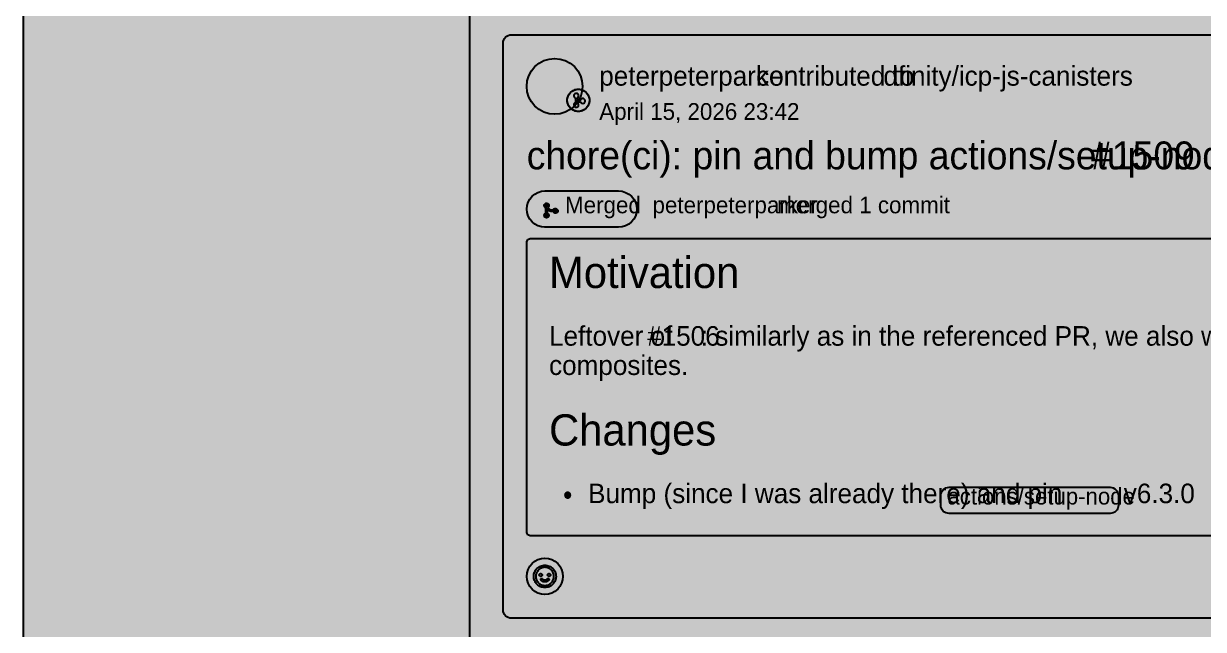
# Model space of a CAD drawing. Extents: x 0 to 2255, y 1 to 8699.
# Drawn here: x 0 to 846, y 4613 to 5047 of the extents above; entities that cross this region are included whole.
import ezdxf

# ---------------------------------------------------------------- set-up
doc = ezdxf.new("R2010")
doc.units = 0

msp = doc.modelspace()

# ---------------------------------------------------------------- hatches: boundary and pattern name
at = {"true_color": 0x0d1117}
for points in [[(0, 8699), (1280, 8699), (1280, 0.77), (0, 0.77)], [(0, 8635), (1280, 8635), (1280, 0.77), (0, 0.77)], [(0, 8635), (320, 8635), (320, 0.77), (0, 0.77)], [(350, 5039.3), (998.03, 5039.3), (998.03, 5039.3), (999.2, 5039.18), (1000.33, 5038.84), (1001.37, 5038.29), (1002.28, 5037.54), (1003.02, 5036.63), (1003.58, 5035.6), (1003.92, 5034.47), (1004.03, 5033.3), (1004.03, 4626.97), (1004.03, 4626.97), (1003.92, 4625.8), (1003.58, 4624.67), (1003.02, 4623.63), (1002.28, 4622.72), (1001.37, 4621.98), (1000.33, 4621.42), (999.2, 4621.08), (998.03, 4620.97), (350, 4620.97), (350, 4620.97), (348.83, 4621.08), (347.7, 4621.42), (346.67, 4621.98), (345.76, 4622.72), (345.01, 4623.63), (344.46, 4624.67), (344.12, 4625.8), (344, 4626.97), (344, 5033.3), (344, 5033.3), (344.12, 5034.47), (344.46, 5035.6), (345.01, 5036.63), (345.76, 5037.54), (346.67, 5038.29), (347.7, 5038.84), (348.83, 5039.18), (350, 5039.3)], [(398, 5000.3), (398, 5000.3), (398, 5000.3), (399.56, 5000.15), (401.06, 4999.69), (402.44, 4998.95), (403.66, 4997.96), (404.65, 4996.74), (405.39, 4995.36), (405.85, 4993.86), (406, 4992.3), (406, 4992.3), (406, 4992.3), (405.85, 4990.74), (405.39, 4989.24), (404.65, 4987.86), (403.66, 4986.64), (402.44, 4985.65), (401.06, 4984.91), (399.56, 4984.45), (398, 4984.3), (398, 4984.3), (398, 4984.3), (396.44, 4984.45), (394.94, 4984.91), (393.56, 4985.65), (392.34, 4986.64), (391.35, 4987.86), (390.61, 4989.24), (390.15, 4990.74), (390, 4992.3), (390, 4992.3), (390, 4992.3), (390.15, 4993.86), (390.61, 4995.36), (391.35, 4996.74), (392.34, 4997.96), (393.56, 4998.95), (394.94, 4999.69), (396.44, 5000.15), (398, 5000.3)]]:
    msp.add_hatch(color=256, dxfattribs=at).paths.add_polyline_path(points, flags=0)
at = {"true_color": 0x010409}
msp.add_hatch(color=256, dxfattribs=at).paths.add_polyline_path([(0, 8635), (1280, 8635), (1280, 0.77), (0, 0.77)], flags=0)
at = {"true_color": 0xffffff}
msp.add_hatch(color=256, dxfattribs=at).paths.add_polyline_path([(381, 5022.3), (381, 5022.3), (381, 5022.3), (384.9, 5021.92), (388.65, 5020.78), (392.11, 5018.93), (395.14, 5016.44), (397.63, 5013.41), (399.48, 5009.95), (400.62, 5006.2), (401, 5002.3), (401, 5002.3), (401, 5002.3), (400.62, 4998.4), (399.48, 4994.65), (397.63, 4991.19), (395.14, 4988.16), (392.11, 4985.67), (388.65, 4983.82), (384.9, 4982.68), (381, 4982.3), (381, 4982.3), (381, 4982.3), (377.1, 4982.68), (373.35, 4983.82), (369.89, 4985.67), (366.86, 4988.16), (364.37, 4991.19), (362.52, 4994.65), (361.38, 4998.4), (361, 5002.3), (361, 5002.3), (361, 5002.3), (361.38, 5006.2), (362.52, 5009.95), (364.37, 5013.41), (366.86, 5016.44), (369.89, 5018.93), (373.35, 5020.78), (377.1, 5021.92), (381, 5022.3)], flags=0)
at = {"true_color": 0xab7df8}
h = msp.add_hatch(color=256, dxfattribs=at)
h.paths.add_polyline_path([(398, 4984.3), (397.22, 4984.34), (396.44, 4984.45), (395.68, 4984.64), (394.94, 4984.91), (394.23, 4985.24), (393.56, 4985.65), (392.92, 4986.12), (392.34, 4986.64), (391.82, 4987.22), (391.35, 4987.86), (390.94, 4988.53), (390.61, 4989.24), (390.34, 4989.98), (390.15, 4990.74), (390.04, 4991.52), (390, 4992.3), (390.04, 4993.08), (390.15, 4993.86), (390.34, 4994.62), (390.61, 4995.36), (390.94, 4996.07), (391.35, 4996.74), (391.82, 4997.38), (392.34, 4997.96), (392.92, 4998.48), (393.56, 4998.95), (394.23, 4999.36), (394.94, 4999.69), (395.68, 4999.96), (396.44, 5000.15), (397.22, 5000.26), (398, 5000.3), (398.78, 5000.26), (399.56, 5000.15), (400.32, 4999.96), (401.06, 4999.69), (401.77, 4999.36), (402.44, 4998.95), (403.08, 4998.48), (403.66, 4997.96), (404.18, 4997.38), (404.65, 4996.74), (405.06, 4996.07), (405.39, 4995.36), (405.66, 4994.62), (405.85, 4993.86), (405.96, 4993.08), (406, 4992.3), (405.96, 4991.52), (405.85, 4990.74), (405.66, 4989.98), (405.39, 4989.24), (405.06, 4988.53), (404.65, 4987.86), (404.18, 4987.22), (403.66, 4986.64), (403.08, 4986.12), (402.44, 4985.65), (401.77, 4985.24), (401.06, 4984.91), (400.32, 4984.64), (399.56, 4984.45), (398.78, 4984.34), (398, 4984.3)], flags=0)
h.paths.add_polyline_path([(398.25, 4995.55), (398.14, 4996.17), (397.81, 4996.71), (397.32, 4997.1), (396.72, 4997.29), (396.09, 4997.25), (395.52, 4997), (395.07, 4996.56), (394.81, 4995.99), (394.76, 4995.36), (394.94, 4994.76), (395.32, 4994.26), (395.85, 4993.92), (396, 4993.4), (396, 4992.77), (396, 4992.13), (396, 4991.5), (396, 4990.87), (395.56, 4990.53), (395.1, 4990.1), (394.82, 4989.53), (394.76, 4988.91), (394.92, 4988.3), (395.29, 4987.79), (395.81, 4987.44), (396.42, 4987.3), (397.04, 4987.39), (397.6, 4987.69), (398.01, 4988.16), (398.22, 4988.75), (398.22, 4989.38), (397.99, 4989.97), (397.57, 4990.43), (397.01, 4990.72), (397, 4991.34), (397, 4991.98), (397.44, 4991.74), (398.01, 4991.47), (398.62, 4991.32), (399.25, 4991.3), (399.69, 4991.01), (400.07, 4990.51), (400.6, 4990.18), (401.21, 4990.05), (401.83, 4990.15), (402.38, 4990.46), (402.78, 4990.95), (402.98, 4991.54), (402.96, 4992.17), (402.72, 4992.75), (402.29, 4993.21), (401.72, 4993.49), (401.1, 4993.54), (400.49, 4993.38), (399.98, 4993.01), (399.64, 4992.48), (399.13, 4992.3), (398.51, 4992.36), (397.93, 4992.61), (397.46, 4993.03), (397.14, 4993.57), (397.32, 4994), (397.81, 4994.39), (398.14, 4994.93), (398.25, 4995.55)], flags=0)
at = {"true_color": 0x8957e5}
msp.add_hatch(color=256, dxfattribs=at).paths.add_polyline_path([(374, 4927.3), (426.93, 4927.3), (426.93, 4927.3), (429.47, 4927.05), (431.91, 4926.31), (434.16, 4925.11), (436.13, 4923.49), (437.74, 4921.52), (438.94, 4919.27), (439.68, 4916.84), (439.93, 4914.3), (439.93, 4914.3), (439.93, 4914.3), (439.68, 4911.76), (438.94, 4909.33), (437.74, 4907.08), (436.13, 4905.11), (434.16, 4903.49), (431.91, 4902.29), (429.47, 4901.55), (426.93, 4901.3), (374, 4901.3), (374, 4901.3), (371.46, 4901.55), (369.03, 4902.29), (366.78, 4903.49), (364.81, 4905.11), (363.19, 4907.08), (361.99, 4909.33), (361.25, 4911.76), (361, 4914.3), (361, 4914.3), (361, 4914.3), (361.25, 4916.84), (361.99, 4919.27), (363.19, 4921.52), (364.81, 4923.49), (366.78, 4925.11), (369.03, 4926.31), (371.46, 4927.05), (374, 4927.3)], flags=0)
at = {"true_color": 0xffffff}
h = msp.add_hatch(color=256, dxfattribs=at)
h.paths.add_polyline_path([(376.09, 4915.43), (376.46, 4914.86), (376.94, 4914.38), (377.51, 4914.01), (378.15, 4913.77), (378.83, 4913.68), (379.51, 4913.68), (380.06, 4913.88), (380.48, 4914.41), (381.08, 4914.73), (381.76, 4914.79), (382.4, 4914.58), (382.91, 4914.13), (383.2, 4913.51), (383.23, 4912.83), (382.98, 4912.2), (382.51, 4911.71), (381.88, 4911.45), (381.2, 4911.46), (380.58, 4911.74), (380.12, 4912.24), (379.64, 4912.55), (378.95, 4912.55), (378.27, 4912.6), (377.61, 4912.76), (376.98, 4913.02), (376.4, 4913.38), (375.88, 4913.82), (375.75, 4913.46), (375.75, 4912.78), (375.75, 4912.09), (375.75, 4911.41), (376.27, 4911.03), (376.69, 4910.5), (376.87, 4909.84), (376.78, 4909.17), (376.43, 4908.59), (375.87, 4908.2), (375.21, 4908.05), (374.54, 4908.18), (373.98, 4908.56), (373.61, 4909.13), (373.5, 4909.8), (373.66, 4910.46), (374.07, 4911), (374.62, 4911.36), (374.62, 4912.05), (374.62, 4912.73), (374.62, 4913.41), (374.62, 4914.1), (374.62, 4914.78), (374.45, 4915.35), (373.91, 4915.76), (373.58, 4916.35), (373.51, 4917.03), (373.71, 4917.68), (374.15, 4918.19), (374.76, 4918.49), (375.44, 4918.53), (376.08, 4918.3), (376.57, 4917.83), (376.84, 4917.21), (376.84, 4916.53), (376.58, 4915.9), (376.09, 4915.43)], flags=0)
h.paths.add_polyline_path([(375.19, 4909.18), (375.24, 4909.18), (375.3, 4909.19), (375.35, 4909.2), (375.4, 4909.22), (375.45, 4909.24), (375.5, 4909.27), (375.54, 4909.3), (375.59, 4909.34), (375.62, 4909.38), (375.66, 4909.43), (375.68, 4909.47), (375.71, 4909.52), (375.73, 4909.57), (375.74, 4909.63), (375.75, 4909.68), (375.75, 4909.74), (375.75, 4909.79), (375.74, 4909.85), (375.73, 4909.9), (375.71, 4909.95), (375.68, 4910), (375.66, 4910.05), (375.62, 4910.09), (375.59, 4910.14), (375.54, 4910.17), (375.5, 4910.21), (375.45, 4910.23), (375.4, 4910.26), (375.35, 4910.28), (375.3, 4910.29), (375.24, 4910.3), (375.19, 4910.3), (375.13, 4910.3), (375.08, 4910.29), (375.02, 4910.28), (374.97, 4910.26), (374.92, 4910.23), (374.88, 4910.21), (374.83, 4910.17), (374.79, 4910.14), (374.75, 4910.09), (374.72, 4910.05), (374.69, 4910), (374.67, 4909.95), (374.65, 4909.9), (374.64, 4909.85), (374.63, 4909.79), (374.62, 4909.74), (374.63, 4909.68), (374.64, 4909.63), (374.65, 4909.57), (374.67, 4909.52), (374.69, 4909.47), (374.72, 4909.43), (374.75, 4909.38), (374.79, 4909.34), (374.83, 4909.3), (374.88, 4909.27), (374.92, 4909.24), (374.97, 4909.22), (375.02, 4909.2), (375.08, 4909.19), (375.13, 4909.18), (375.19, 4909.18)], flags=0)
h.paths.add_polyline_path([(381.56, 4912.55), (381.62, 4912.55), (381.67, 4912.56), (381.73, 4912.57), (381.78, 4912.59), (381.83, 4912.62), (381.87, 4912.64), (381.92, 4912.68), (381.96, 4912.71), (382, 4912.76), (382.03, 4912.8), (382.06, 4912.85), (382.08, 4912.9), (382.1, 4912.95), (382.11, 4913), (382.12, 4913.06), (382.12, 4913.11), (382.12, 4913.17), (382.11, 4913.22), (382.1, 4913.28), (382.08, 4913.33), (382.06, 4913.38), (382.03, 4913.43), (382, 4913.47), (381.96, 4913.51), (381.92, 4913.55), (381.87, 4913.58), (381.83, 4913.61), (381.78, 4913.63), (381.73, 4913.65), (381.67, 4913.66), (381.62, 4913.67), (381.56, 4913.68), (381.51, 4913.67), (381.45, 4913.66), (381.4, 4913.65), (381.35, 4913.63), (381.3, 4913.61), (381.25, 4913.58), (381.21, 4913.55), (381.16, 4913.51), (381.13, 4913.47), (381.09, 4913.43), (381.07, 4913.38), (381.04, 4913.33), (381.02, 4913.28), (381.01, 4913.22), (381, 4913.17), (381, 4913.11), (381, 4913.06), (381.01, 4913), (381.02, 4912.95), (381.04, 4912.9), (381.07, 4912.85), (381.09, 4912.8), (381.13, 4912.76), (381.16, 4912.71), (381.21, 4912.68), (381.25, 4912.64), (381.3, 4912.62), (381.35, 4912.59), (381.4, 4912.57), (381.45, 4912.56), (381.51, 4912.55), (381.56, 4912.55)], flags=0)
h.paths.add_polyline_path([(375.75, 4916.86), (375.75, 4916.92), (375.74, 4916.97), (375.73, 4917.03), (375.71, 4917.08), (375.68, 4917.13), (375.65, 4917.17), (375.62, 4917.22), (375.58, 4917.26), (375.54, 4917.3), (375.5, 4917.33), (375.45, 4917.36), (375.4, 4917.38), (375.35, 4917.4), (375.3, 4917.41), (375.24, 4917.42), (375.19, 4917.42), (375.13, 4917.42), (375.08, 4917.41), (375.02, 4917.4), (374.97, 4917.38), (374.92, 4917.36), (374.87, 4917.33), (374.83, 4917.29), (374.79, 4917.26), (374.75, 4917.22), (374.72, 4917.17), (374.69, 4917.12), (374.67, 4917.07), (374.65, 4917.02), (374.64, 4916.97), (374.63, 4916.91), (374.62, 4916.86), (374.63, 4916.8), (374.64, 4916.75), (374.65, 4916.7), (374.67, 4916.64), (374.69, 4916.59), (374.72, 4916.55), (374.75, 4916.5), (374.79, 4916.46), (374.83, 4916.42), (374.88, 4916.39), (374.92, 4916.36), (374.97, 4916.34), (375.03, 4916.32), (375.08, 4916.31), (375.13, 4916.3), (375.19, 4916.3), (375.24, 4916.3), (375.3, 4916.31), (375.35, 4916.32), (375.4, 4916.34), (375.45, 4916.37), (375.5, 4916.39), (375.55, 4916.43), (375.59, 4916.46), (375.62, 4916.51), (375.66, 4916.55), (375.68, 4916.6), (375.71, 4916.65), (375.73, 4916.7), (375.74, 4916.75), (375.75, 4916.81), (375.75, 4916.86)], flags=0)
at = {"true_color": 0x151b23}
for points in [[(364, 4893.3), (984.03, 4893.3), (984.03, 4893.3), (984.62, 4893.24), (985.18, 4893.07), (985.7, 4892.79), (986.15, 4892.42), (986.53, 4891.97), (986.8, 4891.45), (986.98, 4890.89), (987.03, 4890.3), (987.03, 4682.97), (987.03, 4682.97), (986.98, 4682.38), (986.8, 4681.82), (986.53, 4681.3), (986.15, 4680.85), (985.7, 4680.47), (985.18, 4680.2), (984.62, 4680.02), (984.03, 4679.97), (364, 4679.97), (364, 4679.97), (363.41, 4680.02), (362.85, 4680.2), (362.33, 4680.47), (361.88, 4680.85), (361.51, 4681.3), (361.23, 4681.82), (361.06, 4682.38), (361, 4682.97), (361, 4890.3), (361, 4890.3), (361.06, 4890.89), (361.23, 4891.45), (361.51, 4891.97), (361.88, 4892.42), (362.33, 4892.79), (362.85, 4893.07), (363.41, 4893.24), (364, 4893.3)], [(374, 4663.97), (374, 4663.97), (374, 4663.97), (376.54, 4663.72), (378.97, 4662.98), (381.22, 4661.78), (383.19, 4660.16), (384.81, 4658.19), (386.01, 4655.94), (386.75, 4653.5), (387, 4650.97), (387, 4650.97), (387, 4650.97), (386.75, 4648.43), (386.01, 4645.99), (384.81, 4643.74), (383.19, 4641.77), (381.22, 4640.16), (378.97, 4638.96), (376.54, 4638.22), (374, 4637.97), (374, 4637.97), (374, 4637.97), (371.46, 4638.22), (369.03, 4638.96), (366.78, 4640.16), (364.81, 4641.77), (363.19, 4643.74), (361.99, 4645.99), (361.25, 4648.43), (361, 4650.97), (361, 4650.97), (361, 4650.97), (361.25, 4653.5), (361.99, 4655.94), (363.19, 4658.19), (364.81, 4660.16), (366.78, 4661.78), (369.03, 4662.98), (371.46, 4663.72), (374, 4663.97)]]:
    msp.add_hatch(color=256, dxfattribs=at).paths.add_polyline_path(points, flags=0)
at = {"true_color": 0x656c76}
msp.add_hatch(color=256, dxfattribs=at).paths.add_polyline_path([(664.07, 4714.85), (779.5, 4714.85), (779.5, 4714.85), (780.67, 4714.73), (781.8, 4714.39), (782.83, 4713.84), (783.74, 4713.09), (784.49, 4712.18), (785.04, 4711.15), (785.38, 4710.02), (785.5, 4708.85), (785.5, 4702.08), (785.5, 4702.08), (785.38, 4700.91), (785.04, 4699.79), (784.49, 4698.75), (783.74, 4697.84), (782.83, 4697.09), (781.8, 4696.54), (780.67, 4696.2), (779.5, 4696.08), (664.07, 4696.08), (664.07, 4696.08), (662.9, 4696.2), (661.77, 4696.54), (660.73, 4697.09), (659.82, 4697.84), (659.08, 4698.75), (658.52, 4699.79), (658.18, 4700.91), (658.07, 4702.08), (658.07, 4708.85), (658.07, 4708.85), (658.18, 4710.02), (658.52, 4711.15), (659.08, 4712.18), (659.82, 4713.09), (660.73, 4713.84), (661.77, 4714.39), (662.9, 4714.73), (664.07, 4714.85)], flags=0)
at = {"true_color": 0x9198a1}
h = msp.add_hatch(color=256, dxfattribs=at)
h.paths.add_polyline_path([(374, 4658.97), (374.78, 4658.93), (375.56, 4658.81), (376.32, 4658.62), (377.06, 4658.36), (377.77, 4658.02), (378.44, 4657.62), (379.08, 4657.15), (379.66, 4656.62), (380.18, 4656.04), (380.65, 4655.41), (381.06, 4654.74), (381.39, 4654.03), (381.66, 4653.29), (381.85, 4652.53), (381.96, 4651.75), (382, 4650.97), (381.96, 4650.18), (381.85, 4649.41), (381.66, 4648.64), (381.39, 4647.9), (381.06, 4647.19), (380.65, 4646.52), (380.18, 4645.89), (379.66, 4645.31), (379.08, 4644.78), (378.44, 4644.31), (377.77, 4643.91), (377.06, 4643.57), (376.32, 4643.31), (375.56, 4643.12), (374.78, 4643), (374, 4642.97), (373.22, 4643), (372.44, 4643.12), (371.68, 4643.31), (370.94, 4643.57), (370.23, 4643.91), (369.56, 4644.31), (368.92, 4644.78), (368.34, 4645.31), (367.82, 4645.89), (367.35, 4646.52), (366.94, 4647.19), (366.61, 4647.9), (366.34, 4648.64), (366.15, 4649.41), (366.04, 4650.18), (366, 4650.97), (366.04, 4651.75), (366.15, 4652.53), (366.34, 4653.29), (366.61, 4654.03), (366.94, 4654.74), (367.35, 4655.41), (367.82, 4656.04), (368.34, 4656.62), (368.92, 4657.15), (369.56, 4657.62), (370.23, 4658.02), (370.94, 4658.36), (371.68, 4658.62), (372.44, 4658.81), (373.22, 4658.93), (374, 4658.97)], flags=0)
h.paths.add_polyline_path([(367.5, 4650.97), (367.53, 4650.33), (367.62, 4649.7), (367.78, 4649.08), (367.99, 4648.48), (368.27, 4647.9), (368.59, 4647.36), (368.98, 4646.84), (369.4, 4646.37), (369.88, 4645.94), (370.39, 4645.56), (370.94, 4645.23), (371.51, 4644.96), (372.11, 4644.74), (372.73, 4644.59), (373.36, 4644.5), (374, 4644.47), (374.64, 4644.5), (375.27, 4644.59), (375.89, 4644.74), (376.49, 4644.96), (377.06, 4645.23), (377.61, 4645.56), (378.12, 4645.94), (378.6, 4646.37), (379.02, 4646.84), (379.41, 4647.36), (379.73, 4647.9), (380.01, 4648.48), (380.22, 4649.08), (380.38, 4649.7), (380.47, 4650.33), (380.5, 4650.97), (380.47, 4651.6), (380.38, 4652.23), (380.22, 4652.85), (380.01, 4653.45), (379.73, 4654.03), (379.41, 4654.58), (379.02, 4655.09), (378.6, 4655.56), (378.12, 4655.99), (377.61, 4656.37), (377.06, 4656.7), (376.49, 4656.97), (375.89, 4657.19), (375.27, 4657.34), (374.64, 4657.44), (374, 4657.47), (373.36, 4657.44), (372.73, 4657.34), (372.11, 4657.19), (371.51, 4656.97), (370.94, 4656.7), (370.39, 4656.37), (369.88, 4655.99), (369.4, 4655.56), (368.98, 4655.09), (368.59, 4654.58), (368.27, 4654.03), (367.99, 4653.45), (367.78, 4652.85), (367.62, 4652.23), (367.53, 4651.6), (367.5, 4650.97)], flags=0)
h.paths.add_polyline_path([(371.32, 4649.33), (371.55, 4649.44), (371.81, 4649.46), (372.05, 4649.4), (372.27, 4649.26), (372.44, 4649.07), (372.63, 4648.9), (372.84, 4648.76), (373.08, 4648.64), (373.32, 4648.56), (373.57, 4648.5), (373.82, 4648.47), (374.08, 4648.47), (374.34, 4648.49), (374.59, 4648.53), (374.84, 4648.61), (375.07, 4648.71), (375.29, 4648.84), (375.49, 4649), (375.67, 4649.19), (375.86, 4649.36), (376.1, 4649.45), (376.35, 4649.46), (376.6, 4649.39), (376.8, 4649.23), (376.94, 4649.02), (377, 4648.77), (376.97, 4648.51), (376.86, 4648.29), (376.73, 4648.12), (376.56, 4647.94), (376.36, 4647.77), (376.16, 4647.62), (375.94, 4647.48), (375.71, 4647.36), (375.48, 4647.25), (375.24, 4647.16), (374.99, 4647.09), (374.74, 4647.03), (374.49, 4646.99), (374.23, 4646.97), (373.97, 4646.97), (373.72, 4646.98), (373.46, 4647), (373.21, 4647.04), (372.96, 4647.1), (372.71, 4647.18), (372.47, 4647.27), (372.24, 4647.38), (372.01, 4647.51), (371.8, 4647.65), (371.6, 4647.81), (371.41, 4647.98), (371.23, 4648.17), (371.22, 4648.35), (371.43, 4648.49), (371.64, 4648.64), (371.65, 4648.64), (371.43, 4648.5), (371.22, 4648.35), (371.06, 4648.42), (371, 4648.67), (371.03, 4648.92), (371.14, 4649.15), (371.32, 4649.33)], flags=0)
h.paths.add_polyline_path([(378, 4651.97), (378, 4651.87), (377.98, 4651.77), (377.96, 4651.68), (377.92, 4651.58), (377.88, 4651.5), (377.83, 4651.41), (377.77, 4651.33), (377.71, 4651.26), (377.63, 4651.19), (377.56, 4651.14), (377.47, 4651.08), (377.38, 4651.04), (377.29, 4651.01), (377.2, 4650.99), (377.1, 4650.97), (377, 4650.97), (376.9, 4650.97), (376.8, 4650.99), (376.71, 4651.01), (376.62, 4651.04), (376.53, 4651.08), (376.44, 4651.14), (376.37, 4651.19), (376.29, 4651.26), (376.23, 4651.33), (376.17, 4651.41), (376.12, 4651.5), (376.08, 4651.58), (376.04, 4651.68), (376.02, 4651.77), (376, 4651.87), (376, 4651.97), (376, 4652.06), (376.02, 4652.16), (376.04, 4652.26), (376.08, 4652.35), (376.12, 4652.44), (376.17, 4652.52), (376.23, 4652.6), (376.29, 4652.67), (376.37, 4652.74), (376.44, 4652.8), (376.53, 4652.85), (376.62, 4652.89), (376.71, 4652.92), (376.8, 4652.95), (376.9, 4652.96), (377, 4652.97), (377.1, 4652.96), (377.2, 4652.95), (377.29, 4652.92), (377.38, 4652.89), (377.47, 4652.85), (377.56, 4652.8), (377.63, 4652.74), (377.71, 4652.67), (377.77, 4652.6), (377.83, 4652.52), (377.88, 4652.44), (377.92, 4652.35), (377.96, 4652.26), (377.98, 4652.16), (378, 4652.06), (378, 4651.97)], flags=0)
h.paths.add_polyline_path([(371, 4650.97), (370.9, 4650.97), (370.8, 4650.99), (370.71, 4651.01), (370.62, 4651.04), (370.53, 4651.08), (370.44, 4651.14), (370.37, 4651.19), (370.29, 4651.26), (370.23, 4651.33), (370.17, 4651.41), (370.12, 4651.5), (370.08, 4651.58), (370.04, 4651.68), (370.02, 4651.77), (370, 4651.87), (370, 4651.97), (370, 4652.06), (370.02, 4652.16), (370.04, 4652.26), (370.08, 4652.35), (370.12, 4652.44), (370.17, 4652.52), (370.23, 4652.6), (370.29, 4652.67), (370.37, 4652.74), (370.44, 4652.8), (370.53, 4652.85), (370.62, 4652.89), (370.71, 4652.92), (370.8, 4652.95), (370.9, 4652.96), (371, 4652.97), (371.1, 4652.96), (371.2, 4652.95), (371.29, 4652.92), (371.38, 4652.89), (371.47, 4652.85), (371.56, 4652.8), (371.63, 4652.74), (371.71, 4652.67), (371.77, 4652.6), (371.83, 4652.52), (371.88, 4652.44), (371.92, 4652.35), (371.96, 4652.26), (371.98, 4652.16), (372, 4652.06), (372, 4651.97), (372, 4651.87), (371.98, 4651.77), (371.96, 4651.68), (371.92, 4651.58), (371.88, 4651.5), (371.83, 4651.41), (371.77, 4651.33), (371.71, 4651.26), (371.63, 4651.19), (371.56, 4651.14), (371.47, 4651.08), (371.38, 4651.04), (371.29, 4651.01), (371.2, 4650.99), (371.1, 4650.97), (371, 4650.97)], flags=0)
h.paths.add_polyline_path([(376.25, 4648.72), (376.27, 4648.7), (376.29, 4648.69), (376.31, 4648.68), (376.32, 4648.66), (376.34, 4648.65), (376.36, 4648.64), (376.38, 4648.63), (376.4, 4648.61), (376.42, 4648.6), (376.44, 4648.59), (376.45, 4648.57), (376.47, 4648.56), (376.49, 4648.55), (376.51, 4648.53), (376.53, 4648.52), (376.55, 4648.51), (376.56, 4648.5), (376.58, 4648.48), (376.6, 4648.47), (376.62, 4648.46), (376.64, 4648.44), (376.66, 4648.43), (376.68, 4648.42), (376.69, 4648.4), (376.71, 4648.39), (376.73, 4648.38), (376.75, 4648.37), (376.77, 4648.35), (376.79, 4648.34), (376.8, 4648.33), (376.82, 4648.31), (376.84, 4648.3), (376.82, 4648.31), (376.8, 4648.33), (376.79, 4648.34), (376.77, 4648.35), (376.75, 4648.37), (376.73, 4648.38), (376.71, 4648.39), (376.69, 4648.4), (376.68, 4648.42), (376.66, 4648.43), (376.64, 4648.44), (376.62, 4648.46), (376.6, 4648.47), (376.58, 4648.48), (376.56, 4648.5), (376.55, 4648.51), (376.53, 4648.52), (376.51, 4648.53), (376.49, 4648.55), (376.47, 4648.56), (376.45, 4648.57), (376.44, 4648.59), (376.42, 4648.6), (376.4, 4648.61), (376.38, 4648.63), (376.36, 4648.64), (376.34, 4648.65), (376.32, 4648.66), (376.31, 4648.68), (376.29, 4648.69), (376.27, 4648.7), (376.25, 4648.72)], flags=0)

# ---------------------------------------------------------------- linework, layer by layer
at = {"true_color": 0x0d1117}
for points in [[(0, 8699), (1280, 8699), (1280, 0.77), (0, 0.77)], [(0, 8635), (1280, 8635), (1280, 0.77), (0, 0.77)], [(0, 8635), (320, 8635), (320, 0.77), (0, 0.77)], [(398, 5000.3), (398, 5000.3), (398, 5000.3), (399.56, 5000.15), (401.06, 4999.69), (402.44, 4998.95), (403.66, 4997.96), (404.65, 4996.74), (405.39, 4995.36), (405.85, 4993.86), (406, 4992.3), (406, 4992.3), (406, 4992.3), (405.85, 4990.74), (405.39, 4989.24), (404.65, 4987.86), (403.66, 4986.64), (402.44, 4985.65), (401.06, 4984.91), (399.56, 4984.45), (398, 4984.3), (398, 4984.3), (398, 4984.3), (396.44, 4984.45), (394.94, 4984.91), (393.56, 4985.65), (392.34, 4986.64), (391.35, 4987.86), (390.61, 4989.24), (390.15, 4990.74), (390, 4992.3), (390, 4992.3), (390, 4992.3), (390.15, 4993.86), (390.61, 4995.36), (391.35, 4996.74), (392.34, 4997.96), (393.56, 4998.95), (394.94, 4999.69), (396.44, 5000.15), (398, 5000.3)]]:
    msp.add_lwpolyline(points, close=True, dxfattribs=at)
at = {"true_color": 0x010409}
for points in [[(0, 8635), (1280, 8635), (1280, 0.77), (0, 0.77)], [(381, 5022.3), (381, 5022.3), (381, 5022.3), (384.9, 5021.92), (388.65, 5020.78), (392.11, 5018.93), (395.14, 5016.44), (397.63, 5013.41), (399.48, 5009.95), (400.62, 5006.2), (401, 5002.3), (401, 5002.3), (401, 5002.3), (400.62, 4998.4), (399.48, 4994.65), (397.63, 4991.19), (395.14, 4988.16), (392.11, 4985.67), (388.65, 4983.82), (384.9, 4982.68), (381, 4982.3), (381, 4982.3), (381, 4982.3), (377.1, 4982.68), (373.35, 4983.82), (369.89, 4985.67), (366.86, 4988.16), (364.37, 4991.19), (362.52, 4994.65), (361.38, 4998.4), (361, 5002.3), (361, 5002.3), (361, 5002.3), (361.38, 5006.2), (362.52, 5009.95), (364.37, 5013.41), (366.86, 5016.44), (369.89, 5018.93), (373.35, 5020.78), (377.1, 5021.92), (381, 5022.3)]]:
    msp.add_lwpolyline(points, close=True, dxfattribs=at)
at = {"true_color": 0x3d444d}
msp.add_lwpolyline([(998.03, 4620.97), (350, 4620.97), (350, 4620.97), (348.83, 4621.08), (347.7, 4621.42), (346.67, 4621.98), (345.76, 4622.72), (345.01, 4623.63), (344.46, 4624.67), (344.12, 4625.8), (344, 4626.97), (344, 5033.3), (344, 5033.3), (344.12, 5034.47), (344.46, 5035.6), (345.01, 5036.63), (345.76, 5037.54), (346.67, 5038.29), (347.7, 5038.84), (348.83, 5039.18), (350, 5039.3), (350, 5039.3), (998.03, 5039.3)], dxfattribs=at)
at = {"true_color": 0xab7df8}
for points in [[(398, 4984.3), (397.22, 4984.34), (396.44, 4984.45), (395.68, 4984.64), (394.94, 4984.91), (394.23, 4985.24), (393.56, 4985.65), (392.92, 4986.12), (392.34, 4986.64), (391.82, 4987.22), (391.35, 4987.86), (390.94, 4988.53), (390.61, 4989.24), (390.34, 4989.98), (390.15, 4990.74), (390.04, 4991.52), (390, 4992.3), (390.04, 4993.08), (390.15, 4993.86), (390.34, 4994.62), (390.61, 4995.36), (390.94, 4996.07), (391.35, 4996.74), (391.82, 4997.38), (392.34, 4997.96), (392.92, 4998.48), (393.56, 4998.95), (394.23, 4999.36), (394.94, 4999.69), (395.68, 4999.96), (396.44, 5000.15), (397.22, 5000.26), (398, 5000.3), (398.78, 5000.26), (399.56, 5000.15), (400.32, 4999.96), (401.06, 4999.69), (401.77, 4999.36), (402.44, 4998.95), (403.08, 4998.48), (403.66, 4997.96), (404.18, 4997.38), (404.65, 4996.74), (405.06, 4996.07), (405.39, 4995.36), (405.66, 4994.62), (405.85, 4993.86), (405.96, 4993.08), (406, 4992.3), (405.96, 4991.52), (405.85, 4990.74), (405.66, 4989.98), (405.39, 4989.24), (405.06, 4988.53), (404.65, 4987.86), (404.18, 4987.22), (403.66, 4986.64), (403.08, 4986.12), (402.44, 4985.65), (401.77, 4985.24), (401.06, 4984.91), (400.32, 4984.64), (399.56, 4984.45), (398.78, 4984.34), (398, 4984.3)], [(398.25, 4995.55), (398.14, 4996.17), (397.81, 4996.71), (397.32, 4997.1), (396.72, 4997.29), (396.09, 4997.25), (395.52, 4997), (395.07, 4996.56), (394.81, 4995.99), (394.76, 4995.36), (394.94, 4994.76), (395.32, 4994.26), (395.85, 4993.92), (396, 4993.4), (396, 4992.77), (396, 4992.13), (396, 4991.5), (396, 4990.87), (395.56, 4990.53), (395.1, 4990.1), (394.82, 4989.53), (394.76, 4988.91), (394.92, 4988.3), (395.29, 4987.79), (395.81, 4987.44), (396.42, 4987.3), (397.04, 4987.39), (397.6, 4987.69), (398.01, 4988.16), (398.22, 4988.75), (398.22, 4989.38), (397.99, 4989.97), (397.57, 4990.43), (397.01, 4990.72), (397, 4991.34), (397, 4991.98), (397.44, 4991.74), (398.01, 4991.47), (398.62, 4991.32), (399.25, 4991.3), (399.69, 4991.01), (400.07, 4990.51), (400.6, 4990.18), (401.21, 4990.05), (401.83, 4990.15), (402.38, 4990.46), (402.78, 4990.95), (402.98, 4991.54), (402.96, 4992.17), (402.72, 4992.75), (402.29, 4993.21), (401.72, 4993.49), (401.1, 4993.54), (400.49, 4993.38), (399.98, 4993.01), (399.64, 4992.48), (399.13, 4992.3), (398.51, 4992.36), (397.93, 4992.61), (397.46, 4993.03), (397.14, 4993.57), (397.32, 4994), (397.81, 4994.39), (398.14, 4994.93), (398.25, 4995.55)]]:
    msp.add_lwpolyline(points, close=True, dxfattribs=at)
at = {"true_color": 0x8957e5}
msp.add_lwpolyline([(374, 4927.3), (426.93, 4927.3), (426.93, 4927.3), (429.47, 4927.05), (431.91, 4926.31), (434.16, 4925.11), (436.13, 4923.49), (437.74, 4921.52), (438.94, 4919.27), (439.68, 4916.84), (439.93, 4914.3), (439.93, 4914.3), (439.93, 4914.3), (439.68, 4911.76), (438.94, 4909.33), (437.74, 4907.08), (436.13, 4905.11), (434.16, 4903.49), (431.91, 4902.29), (429.47, 4901.55), (426.93, 4901.3), (374, 4901.3), (374, 4901.3), (371.46, 4901.55), (369.03, 4902.29), (366.78, 4903.49), (364.81, 4905.11), (363.19, 4907.08), (361.99, 4909.33), (361.25, 4911.76), (361, 4914.3), (361, 4914.3), (361, 4914.3), (361.25, 4916.84), (361.99, 4919.27), (363.19, 4921.52), (364.81, 4923.49), (366.78, 4925.11), (369.03, 4926.31), (371.46, 4927.05), (374, 4927.3)], close=True, dxfattribs=at)
at = {"true_color": 0xffffff}
for points in [[(376.09, 4915.43), (376.46, 4914.86), (376.94, 4914.38), (377.51, 4914.01), (378.15, 4913.77), (378.83, 4913.68), (379.51, 4913.68), (380.06, 4913.88), (380.48, 4914.41), (381.08, 4914.73), (381.76, 4914.79), (382.4, 4914.58), (382.91, 4914.13), (383.2, 4913.51), (383.23, 4912.83), (382.98, 4912.2), (382.51, 4911.71), (381.88, 4911.45), (381.2, 4911.46), (380.58, 4911.74), (380.12, 4912.24), (379.64, 4912.55), (378.95, 4912.55), (378.27, 4912.6), (377.61, 4912.76), (376.98, 4913.02), (376.4, 4913.38), (375.88, 4913.82), (375.75, 4913.46), (375.75, 4912.78), (375.75, 4912.09), (375.75, 4911.41), (376.27, 4911.03), (376.69, 4910.5), (376.87, 4909.84), (376.78, 4909.17), (376.43, 4908.59), (375.87, 4908.2), (375.21, 4908.05), (374.54, 4908.18), (373.98, 4908.56), (373.61, 4909.13), (373.5, 4909.8), (373.66, 4910.46), (374.07, 4911), (374.62, 4911.36), (374.62, 4912.05), (374.62, 4912.73), (374.62, 4913.41), (374.62, 4914.1), (374.62, 4914.78), (374.45, 4915.35), (373.91, 4915.76), (373.58, 4916.35), (373.51, 4917.03), (373.71, 4917.68), (374.15, 4918.19), (374.76, 4918.49), (375.44, 4918.53), (376.08, 4918.3), (376.57, 4917.83), (376.84, 4917.21), (376.84, 4916.53), (376.58, 4915.9), (376.09, 4915.43)], [(375.19, 4909.18), (375.24, 4909.18), (375.3, 4909.19), (375.35, 4909.2), (375.4, 4909.22), (375.45, 4909.24), (375.5, 4909.27), (375.54, 4909.3), (375.59, 4909.34), (375.62, 4909.38), (375.66, 4909.43), (375.68, 4909.47), (375.71, 4909.52), (375.73, 4909.57), (375.74, 4909.63), (375.75, 4909.68), (375.75, 4909.74), (375.75, 4909.79), (375.74, 4909.85), (375.73, 4909.9), (375.71, 4909.95), (375.68, 4910), (375.66, 4910.05), (375.62, 4910.09), (375.59, 4910.14), (375.54, 4910.17), (375.5, 4910.21), (375.45, 4910.23), (375.4, 4910.26), (375.35, 4910.28), (375.3, 4910.29), (375.24, 4910.3), (375.19, 4910.3), (375.13, 4910.3), (375.08, 4910.29), (375.02, 4910.28), (374.97, 4910.26), (374.92, 4910.23), (374.88, 4910.21), (374.83, 4910.17), (374.79, 4910.14), (374.75, 4910.09), (374.72, 4910.05), (374.69, 4910), (374.67, 4909.95), (374.65, 4909.9), (374.64, 4909.85), (374.63, 4909.79), (374.62, 4909.74), (374.63, 4909.68), (374.64, 4909.63), (374.65, 4909.57), (374.67, 4909.52), (374.69, 4909.47), (374.72, 4909.43), (374.75, 4909.38), (374.79, 4909.34), (374.83, 4909.3), (374.88, 4909.27), (374.92, 4909.24), (374.97, 4909.22), (375.02, 4909.2), (375.08, 4909.19), (375.13, 4909.18), (375.19, 4909.18)], [(375.75, 4916.86), (375.75, 4916.92), (375.74, 4916.97), (375.73, 4917.03), (375.71, 4917.08), (375.68, 4917.13), (375.65, 4917.17), (375.62, 4917.22), (375.58, 4917.26), (375.54, 4917.3), (375.5, 4917.33), (375.45, 4917.36), (375.4, 4917.38), (375.35, 4917.4), (375.3, 4917.41), (375.24, 4917.42), (375.19, 4917.42), (375.13, 4917.42), (375.08, 4917.41), (375.02, 4917.4), (374.97, 4917.38), (374.92, 4917.36), (374.87, 4917.33), (374.83, 4917.29), (374.79, 4917.26), (374.75, 4917.22), (374.72, 4917.17), (374.69, 4917.12), (374.67, 4917.07), (374.65, 4917.02), (374.64, 4916.97), (374.63, 4916.91), (374.62, 4916.86), (374.63, 4916.8), (374.64, 4916.75), (374.65, 4916.7), (374.67, 4916.64), (374.69, 4916.59), (374.72, 4916.55), (374.75, 4916.5), (374.79, 4916.46), (374.83, 4916.42), (374.88, 4916.39), (374.92, 4916.36), (374.97, 4916.34), (375.03, 4916.32), (375.08, 4916.31), (375.13, 4916.3), (375.19, 4916.3), (375.24, 4916.3), (375.3, 4916.31), (375.35, 4916.32), (375.4, 4916.34), (375.45, 4916.37), (375.5, 4916.39), (375.55, 4916.43), (375.59, 4916.46), (375.62, 4916.51), (375.66, 4916.55), (375.68, 4916.6), (375.71, 4916.65), (375.73, 4916.7), (375.74, 4916.75), (375.75, 4916.81), (375.75, 4916.86)], [(381.56, 4912.55), (381.62, 4912.55), (381.67, 4912.56), (381.73, 4912.57), (381.78, 4912.59), (381.83, 4912.62), (381.87, 4912.64), (381.92, 4912.68), (381.96, 4912.71), (382, 4912.76), (382.03, 4912.8), (382.06, 4912.85), (382.08, 4912.9), (382.1, 4912.95), (382.11, 4913), (382.12, 4913.06), (382.12, 4913.11), (382.12, 4913.17), (382.11, 4913.22), (382.1, 4913.28), (382.08, 4913.33), (382.06, 4913.38), (382.03, 4913.43), (382, 4913.47), (381.96, 4913.51), (381.92, 4913.55), (381.87, 4913.58), (381.83, 4913.61), (381.78, 4913.63), (381.73, 4913.65), (381.67, 4913.66), (381.62, 4913.67), (381.56, 4913.68), (381.51, 4913.67), (381.45, 4913.66), (381.4, 4913.65), (381.35, 4913.63), (381.3, 4913.61), (381.25, 4913.58), (381.21, 4913.55), (381.16, 4913.51), (381.13, 4913.47), (381.09, 4913.43), (381.07, 4913.38), (381.04, 4913.33), (381.02, 4913.28), (381.01, 4913.22), (381, 4913.17), (381, 4913.11), (381, 4913.06), (381.01, 4913), (381.02, 4912.95), (381.04, 4912.9), (381.07, 4912.85), (381.09, 4912.8), (381.13, 4912.76), (381.16, 4912.71), (381.21, 4912.68), (381.25, 4912.64), (381.3, 4912.62), (381.35, 4912.59), (381.4, 4912.57), (381.45, 4912.56), (381.51, 4912.55), (381.56, 4912.55)]]:
    msp.add_lwpolyline(points, close=True, dxfattribs=at)
at = {"true_color": 0x151b23}
msp.add_lwpolyline([(984.03, 4679.97), (364, 4679.97), (364, 4679.97), (363.41, 4680.02), (362.85, 4680.2), (362.33, 4680.47), (361.88, 4680.85), (361.51, 4681.3), (361.23, 4681.82), (361.06, 4682.38), (361, 4682.97), (361, 4890.3), (361, 4890.3), (361.06, 4890.89), (361.23, 4891.45), (361.51, 4891.97), (361.88, 4892.42), (362.33, 4892.79), (362.85, 4893.07), (363.41, 4893.24), (364, 4893.3), (364, 4893.3), (984.03, 4893.3)], dxfattribs=at)
at = {"true_color": 0x656c76}
msp.add_lwpolyline([(664.07, 4714.85), (779.5, 4714.85), (779.5, 4714.85), (780.67, 4714.73), (781.8, 4714.39), (782.83, 4713.84), (783.74, 4713.09), (784.49, 4712.18), (785.04, 4711.15), (785.38, 4710.02), (785.5, 4708.85), (785.5, 4702.08), (785.5, 4702.08), (785.38, 4700.91), (785.04, 4699.79), (784.49, 4698.75), (783.74, 4697.84), (782.83, 4697.09), (781.8, 4696.54), (780.67, 4696.2), (779.5, 4696.08), (664.07, 4696.08), (664.07, 4696.08), (662.9, 4696.2), (661.77, 4696.54), (660.73, 4697.09), (659.82, 4697.84), (659.08, 4698.75), (658.52, 4699.79), (658.18, 4700.91), (658.07, 4702.08), (658.07, 4708.85), (658.07, 4708.85), (658.18, 4710.02), (658.52, 4711.15), (659.08, 4712.18), (659.82, 4713.09), (660.73, 4713.84), (661.77, 4714.39), (662.9, 4714.73), (664.07, 4714.85)], close=True, dxfattribs=at)
at = {"true_color": 0x3d444d}
msp.add_lwpolyline([(374, 4663.97), (374, 4663.97), (374, 4663.97), (376.54, 4663.72), (378.97, 4662.98), (381.22, 4661.78), (383.19, 4660.16), (384.81, 4658.19), (386.01, 4655.94), (386.75, 4653.5), (387, 4650.97), (387, 4650.97), (387, 4650.97), (386.75, 4648.43), (386.01, 4645.99), (384.81, 4643.74), (383.19, 4641.77), (381.22, 4640.16), (378.97, 4638.96), (376.54, 4638.22), (374, 4637.97), (374, 4637.97), (374, 4637.97), (371.46, 4638.22), (369.03, 4638.96), (366.78, 4640.16), (364.81, 4641.77), (363.19, 4643.74), (361.99, 4645.99), (361.25, 4648.43), (361, 4650.97), (361, 4650.97), (361, 4650.97), (361.25, 4653.5), (361.99, 4655.94), (363.19, 4658.19), (364.81, 4660.16), (366.78, 4661.78), (369.03, 4662.98), (371.46, 4663.72), (374, 4663.97)], close=True, dxfattribs=at)
at = {"true_color": 0x9198a1}
for points in [[(374, 4658.97), (374.78, 4658.93), (375.56, 4658.81), (376.32, 4658.62), (377.06, 4658.36), (377.77, 4658.02), (378.44, 4657.62), (379.08, 4657.15), (379.66, 4656.62), (380.18, 4656.04), (380.65, 4655.41), (381.06, 4654.74), (381.39, 4654.03), (381.66, 4653.29), (381.85, 4652.53), (381.96, 4651.75), (382, 4650.97), (381.96, 4650.18), (381.85, 4649.41), (381.66, 4648.64), (381.39, 4647.9), (381.06, 4647.19), (380.65, 4646.52), (380.18, 4645.89), (379.66, 4645.31), (379.08, 4644.78), (378.44, 4644.31), (377.77, 4643.91), (377.06, 4643.57), (376.32, 4643.31), (375.56, 4643.12), (374.78, 4643), (374, 4642.97), (373.22, 4643), (372.44, 4643.12), (371.68, 4643.31), (370.94, 4643.57), (370.23, 4643.91), (369.56, 4644.31), (368.92, 4644.78), (368.34, 4645.31), (367.82, 4645.89), (367.35, 4646.52), (366.94, 4647.19), (366.61, 4647.9), (366.34, 4648.64), (366.15, 4649.41), (366.04, 4650.18), (366, 4650.97), (366.04, 4651.75), (366.15, 4652.53), (366.34, 4653.29), (366.61, 4654.03), (366.94, 4654.74), (367.35, 4655.41), (367.82, 4656.04), (368.34, 4656.62), (368.92, 4657.15), (369.56, 4657.62), (370.23, 4658.02), (370.94, 4658.36), (371.68, 4658.62), (372.44, 4658.81), (373.22, 4658.93), (374, 4658.97)], [(367.5, 4650.97), (367.53, 4650.33), (367.62, 4649.7), (367.78, 4649.08), (367.99, 4648.48), (368.27, 4647.9), (368.59, 4647.36), (368.98, 4646.84), (369.4, 4646.37), (369.88, 4645.94), (370.39, 4645.56), (370.94, 4645.23), (371.51, 4644.96), (372.11, 4644.74), (372.73, 4644.59), (373.36, 4644.5), (374, 4644.47), (374.64, 4644.5), (375.27, 4644.59), (375.89, 4644.74), (376.49, 4644.96), (377.06, 4645.23), (377.61, 4645.56), (378.12, 4645.94), (378.6, 4646.37), (379.02, 4646.84), (379.41, 4647.36), (379.73, 4647.9), (380.01, 4648.48), (380.22, 4649.08), (380.38, 4649.7), (380.47, 4650.33), (380.5, 4650.97), (380.47, 4651.6), (380.38, 4652.23), (380.22, 4652.85), (380.01, 4653.45), (379.73, 4654.03), (379.41, 4654.58), (379.02, 4655.09), (378.6, 4655.56), (378.12, 4655.99), (377.61, 4656.37), (377.06, 4656.7), (376.49, 4656.97), (375.89, 4657.19), (375.27, 4657.34), (374.64, 4657.44), (374, 4657.47), (373.36, 4657.44), (372.73, 4657.34), (372.11, 4657.19), (371.51, 4656.97), (370.94, 4656.7), (370.39, 4656.37), (369.88, 4655.99), (369.4, 4655.56), (368.98, 4655.09), (368.59, 4654.58), (368.27, 4654.03), (367.99, 4653.45), (367.78, 4652.85), (367.62, 4652.23), (367.53, 4651.6), (367.5, 4650.97)], [(371, 4650.97), (370.9, 4650.97), (370.8, 4650.99), (370.71, 4651.01), (370.62, 4651.04), (370.53, 4651.08), (370.44, 4651.14), (370.37, 4651.19), (370.29, 4651.26), (370.23, 4651.33), (370.17, 4651.41), (370.12, 4651.5), (370.08, 4651.58), (370.04, 4651.68), (370.02, 4651.77), (370, 4651.87), (370, 4651.97), (370, 4652.06), (370.02, 4652.16), (370.04, 4652.26), (370.08, 4652.35), (370.12, 4652.44), (370.17, 4652.52), (370.23, 4652.6), (370.29, 4652.67), (370.37, 4652.74), (370.44, 4652.8), (370.53, 4652.85), (370.62, 4652.89), (370.71, 4652.92), (370.8, 4652.95), (370.9, 4652.96), (371, 4652.97), (371.1, 4652.96), (371.2, 4652.95), (371.29, 4652.92), (371.38, 4652.89), (371.47, 4652.85), (371.56, 4652.8), (371.63, 4652.74), (371.71, 4652.67), (371.77, 4652.6), (371.83, 4652.52), (371.88, 4652.44), (371.92, 4652.35), (371.96, 4652.26), (371.98, 4652.16), (372, 4652.06), (372, 4651.97), (372, 4651.87), (371.98, 4651.77), (371.96, 4651.68), (371.92, 4651.58), (371.88, 4651.5), (371.83, 4651.41), (371.77, 4651.33), (371.71, 4651.26), (371.63, 4651.19), (371.56, 4651.14), (371.47, 4651.08), (371.38, 4651.04), (371.29, 4651.01), (371.2, 4650.99), (371.1, 4650.97), (371, 4650.97)], [(371.32, 4649.33), (371.55, 4649.44), (371.81, 4649.46), (372.05, 4649.4), (372.27, 4649.26), (372.44, 4649.07), (372.63, 4648.9), (372.84, 4648.76), (373.08, 4648.64), (373.32, 4648.56), (373.57, 4648.5), (373.82, 4648.47), (374.08, 4648.47), (374.34, 4648.49), (374.59, 4648.53), (374.84, 4648.61), (375.07, 4648.71), (375.29, 4648.84), (375.49, 4649), (375.67, 4649.19), (375.86, 4649.36), (376.1, 4649.45), (376.35, 4649.46), (376.6, 4649.39), (376.8, 4649.23), (376.94, 4649.02), (377, 4648.77), (376.97, 4648.51), (376.86, 4648.29), (376.73, 4648.12), (376.56, 4647.94), (376.36, 4647.77), (376.16, 4647.62), (375.94, 4647.48), (375.71, 4647.36), (375.48, 4647.25), (375.24, 4647.16), (374.99, 4647.09), (374.74, 4647.03), (374.49, 4646.99), (374.23, 4646.97), (373.97, 4646.97), (373.72, 4646.98), (373.46, 4647), (373.21, 4647.04), (372.96, 4647.1), (372.71, 4647.18), (372.47, 4647.27), (372.24, 4647.38), (372.01, 4647.51), (371.8, 4647.65), (371.6, 4647.81), (371.41, 4647.98), (371.23, 4648.17), (371.22, 4648.35), (371.43, 4648.49), (371.64, 4648.64), (371.65, 4648.64), (371.43, 4648.5), (371.22, 4648.35), (371.06, 4648.42), (371, 4648.67), (371.03, 4648.92), (371.14, 4649.15), (371.32, 4649.33)], [(378, 4651.97), (378, 4651.87), (377.98, 4651.77), (377.96, 4651.68), (377.92, 4651.58), (377.88, 4651.5), (377.83, 4651.41), (377.77, 4651.33), (377.71, 4651.26), (377.63, 4651.19), (377.56, 4651.14), (377.47, 4651.08), (377.38, 4651.04), (377.29, 4651.01), (377.2, 4650.99), (377.1, 4650.97), (377, 4650.97), (376.9, 4650.97), (376.8, 4650.99), (376.71, 4651.01), (376.62, 4651.04), (376.53, 4651.08), (376.44, 4651.14), (376.37, 4651.19), (376.29, 4651.26), (376.23, 4651.33), (376.17, 4651.41), (376.12, 4651.5), (376.08, 4651.58), (376.04, 4651.68), (376.02, 4651.77), (376, 4651.87), (376, 4651.97), (376, 4652.06), (376.02, 4652.16), (376.04, 4652.26), (376.08, 4652.35), (376.12, 4652.44), (376.17, 4652.52), (376.23, 4652.6), (376.29, 4652.67), (376.37, 4652.74), (376.44, 4652.8), (376.53, 4652.85), (376.62, 4652.89), (376.71, 4652.92), (376.8, 4652.95), (376.9, 4652.96), (377, 4652.97), (377.1, 4652.96), (377.2, 4652.95), (377.29, 4652.92), (377.38, 4652.89), (377.47, 4652.85), (377.56, 4652.8), (377.63, 4652.74), (377.71, 4652.67), (377.77, 4652.6), (377.83, 4652.52), (377.88, 4652.44), (377.92, 4652.35), (377.96, 4652.26), (377.98, 4652.16), (378, 4652.06), (378, 4651.97)], [(376.25, 4648.72), (376.27, 4648.7), (376.29, 4648.69), (376.31, 4648.68), (376.32, 4648.66), (376.34, 4648.65), (376.36, 4648.64), (376.38, 4648.63), (376.4, 4648.61), (376.42, 4648.6), (376.44, 4648.59), (376.45, 4648.57), (376.47, 4648.56), (376.49, 4648.55), (376.51, 4648.53), (376.53, 4648.52), (376.55, 4648.51), (376.56, 4648.5), (376.58, 4648.48), (376.6, 4648.47), (376.62, 4648.46), (376.64, 4648.44), (376.66, 4648.43), (376.68, 4648.42), (376.69, 4648.4), (376.71, 4648.39), (376.73, 4648.38), (376.75, 4648.37), (376.77, 4648.35), (376.79, 4648.34), (376.8, 4648.33), (376.82, 4648.31), (376.84, 4648.3), (376.82, 4648.31), (376.8, 4648.33), (376.79, 4648.34), (376.77, 4648.35), (376.75, 4648.37), (376.73, 4648.38), (376.71, 4648.39), (376.69, 4648.4), (376.68, 4648.42), (376.66, 4648.43), (376.64, 4648.44), (376.62, 4648.46), (376.6, 4648.47), (376.58, 4648.48), (376.56, 4648.5), (376.55, 4648.51), (376.53, 4648.52), (376.51, 4648.53), (376.49, 4648.55), (376.47, 4648.56), (376.45, 4648.57), (376.44, 4648.59), (376.42, 4648.6), (376.4, 4648.61), (376.38, 4648.63), (376.36, 4648.64), (376.34, 4648.65), (376.32, 4648.66), (376.31, 4648.68), (376.29, 4648.69), (376.27, 4648.7), (376.25, 4648.72)]]:
    msp.add_lwpolyline(points, close=True, dxfattribs=at)

# ---------------------------------------------------------------- texts
at = {"true_color": 0xf0f6fc}
for s, height, p in [('peterpeterparker', 14, (413, 5002.8)), ('dfinity/icp-js-canisters', 14, (616.9, 5002.8)), ('chore(ci): pin and bump actions/setup-node ', 20, (361, 4942.8)), ('Motivation', 22.4, (377, 4857.7)), ('Leftover of ', 14, (377, 4816.38)), (': similarly as in the referenced PR, we also want to pin the actions used in', 14, (485.83, 4816.38)), ('composites.', 14, (377, 4795.38)), ('Changes', 22.4, (377, 4744.78)), ('Bump (since I was already there) and pin ', 14, (405, 4703.47)), ('actions/setup-node', 11.9, (662.83, 4702.49)), ('•', 14, (387.08, 4702.47))]:
    msp.add_text(s, height=height, dxfattribs=at).set_placement(p)
at = {"true_color": 0x9198a1}
for s, height, p in [(' contributed to', 14, (520.4, 5002.8)), ('April 15, 2026 23:42', 12, (413, 4978.3)), ('#1509', 20, (765.93, 4942.8)), ('peterpeterparker', 12, (451.22, 4911.3)), ('merged 1 commit', 12, (540.65, 4911.3))]:
    msp.add_text(s, height=height, dxfattribs=at).set_placement(p)
at = {"true_color": 0xffffff}
msp.add_text(' Merged', height=12, dxfattribs=at).set_placement((384, 4911.3))
at = {"true_color": 0x4493f8}
for s, p in [('#1506', (447.37, 4816.38)), ('v6.3.0', (789.33, 4703.47))]:
    msp.add_text(s, height=14, dxfattribs=at).set_placement(p)

doc.saveas('drawing.dxf')
